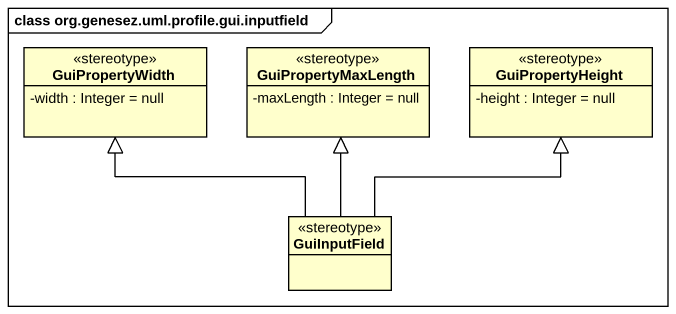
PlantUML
@startuml
mainframe class org.genesez.uml.profile.gui.inputfield
hide circle
hide empty members
skinparam classAttributeIconSize 0
class GuiPropertyWidth <<stereotype>> {
  -width : Integer = null
}
class GuiPropertyMaxLength <<stereotype>> {
  -maxLength : Integer = null
}
class GuiPropertyHeight <<stereotype>> {
  -height : Integer = null
}
class GuiInputField <<stereotype>>
GuiInputField -up-|> GuiPropertyWidth
GuiInputField -up-|> GuiPropertyMaxLength
GuiInputField -up-|> GuiPropertyHeight
@enduml
